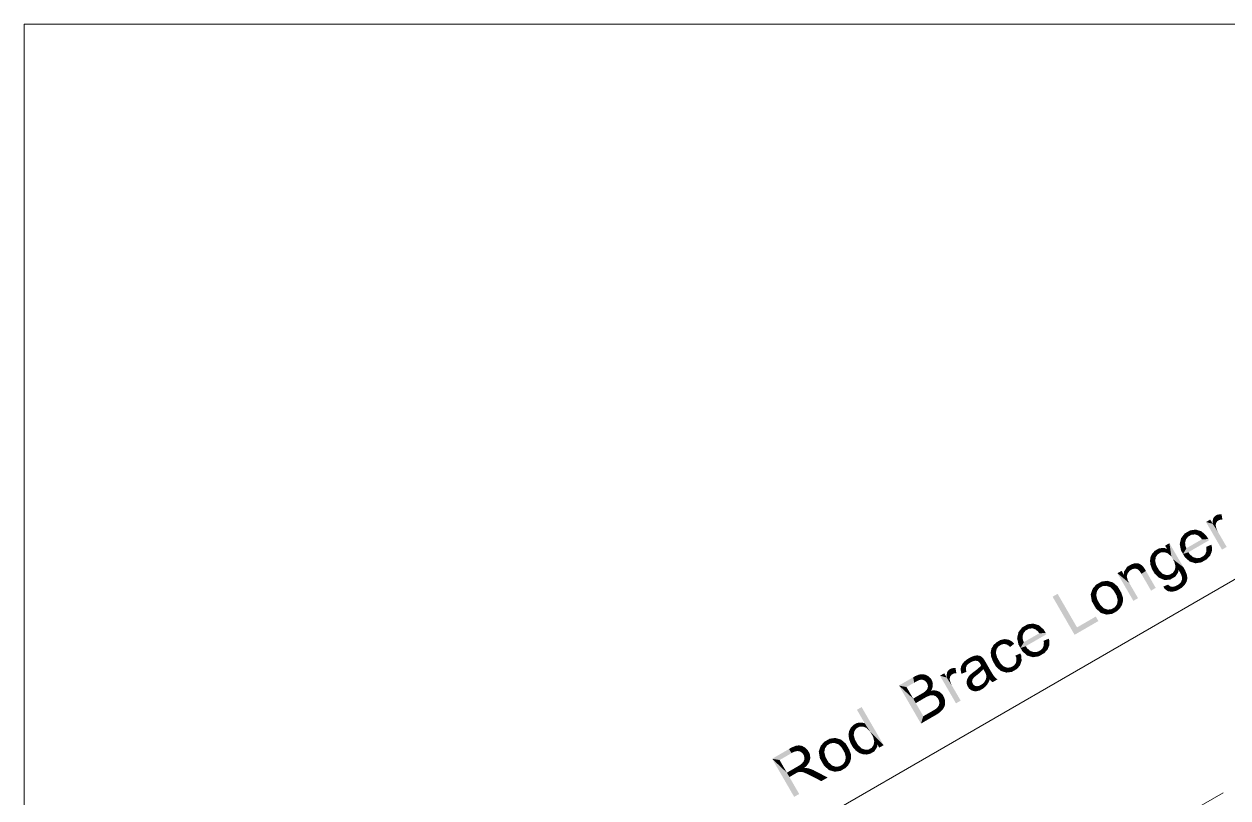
# Model space of a CAD drawing. Header units: millimetres. Extents: x 2 to 579, y 1 to 405.
# Drawn here: x 191.18 to 228.12, y 123.56 to 147.31 of the extents above; entities that cross this region are included whole.
import ezdxf

# ---------------------------------------------------------------- set-up
doc = ezdxf.new("R2010")
doc.units = ezdxf.units.MM
doc.linetypes.add('XKITLINE00', pattern=[0])
doc.layers.add('LinkedObject', color=7, linetype='Continuous', lineweight=0)

# ---------------------------------------------------------------- blocks, each defined once
blk = doc.blocks.new('*A4')
at = {"layer": 'LinkedObject'}
for points in [[(227.871, 132.271), (227.749, 132.231), (227.785, 132.251)], [(227.922, 132.27), (227.749, 132.231), (227.871, 132.271)], [(227.914, 132.108), (227.749, 132.231), (227.922, 132.27)], [(227.914, 132.108), (227.922, 132.27), (227.949, 132.108)], [(227.651, 131.977), (227.447, 132.031), (227.577, 132.106)], [(227.447, 132.031), (227.651, 131.977), (227.937, 131.184)], [(227.661, 132.122), (227.651, 131.977), (227.65, 132.037)], [(227.673, 132.149), (227.651, 131.977), (227.661, 132.122)], [(227.803, 132.064), (227.651, 131.977), (227.673, 132.149)], [(227.769, 132.026), (227.651, 131.977), (227.803, 132.064)], [(227.759, 132.001), (227.651, 131.977), (227.769, 132.026)], [(227.749, 131.976), (227.651, 131.977), (227.759, 132.001)], [(227.651, 131.977), (227.824, 131.71), (228.08, 131.267)], [(227.824, 131.71), (227.651, 131.977), (227.798, 131.756)], [(227.798, 131.756), (227.651, 131.977), (227.761, 131.846)], [(227.761, 131.846), (227.651, 131.977), (227.751, 131.892)], [(227.751, 131.892), (227.651, 131.977), (227.745, 131.921)], [(227.745, 131.921), (227.651, 131.977), (227.749, 131.976)], [(227.937, 131.184), (227.651, 131.977), (228.08, 131.267)], [(227.686, 132.175), (227.827, 132.078), (227.673, 132.149)], [(227.673, 132.149), (227.827, 132.078), (227.803, 132.064)], [(227.723, 132.216), (227.827, 132.078), (227.686, 132.175)], [(227.749, 132.231), (227.827, 132.078), (227.723, 132.216)], [(227.749, 132.231), (227.853, 132.093), (227.827, 132.078)], [(227.853, 132.093), (227.749, 132.231), (227.914, 132.108)], [(226.877, 131.727), (226.66, 131.444), (226.79, 131.676)], [(226.897, 131.581), (226.66, 131.444), (226.877, 131.727)], [(226.79, 131.676), (226.66, 131.444), (226.681, 131.535)], [(226.833, 131.5), (226.66, 131.444), (226.897, 131.581)], [(226.819, 131.447), (226.66, 131.444), (226.833, 131.5)], [(227.52, 131.502), (226.742, 131.049), (227.517, 131.508)], [(226.847, 131.227), (227.517, 131.508), (226.742, 131.049)], [(227.531, 131.483), (226.742, 131.049), (227.52, 131.502)], [(227.319, 131.5), (227.517, 131.508), (226.847, 131.227)], [(227.134, 131.798), (226.877, 131.727), (226.962, 131.776)], [(227.221, 131.772), (226.877, 131.727), (227.134, 131.798)], [(227.114, 131.651), (226.877, 131.727), (227.221, 131.772)], [(226.877, 131.727), (227.001, 131.641), (226.946, 131.61)], [(227.001, 131.641), (226.877, 131.727), (227.114, 131.651)], [(226.897, 131.581), (226.877, 131.727), (226.946, 131.61)], [(227.114, 131.651), (227.221, 131.772), (227.172, 131.629)], [(227.221, 131.772), (227.21, 131.615), (227.172, 131.629)], [(227.21, 131.615), (227.221, 131.772), (227.283, 131.551)], [(227.456, 131.613), (227.221, 131.772), (227.308, 131.745)], [(227.283, 131.551), (227.221, 131.772), (227.456, 131.613)], [(227.283, 131.551), (227.456, 131.613), (227.319, 131.5)], [(227.517, 131.508), (227.319, 131.5), (227.456, 131.613)], [(225.878, 131.15), (225.965, 131.041), (225.796, 131.065)], [(225.934, 131.182), (225.965, 131.041), (225.878, 131.15)], [(226.168, 131.236), (225.934, 131.182), (226.009, 131.225)], [(226.252, 131.203), (225.934, 131.182), (226.168, 131.236)], [(226.167, 131.105), (225.934, 131.182), (226.252, 131.203)], [(225.934, 131.182), (226.062, 131.097), (226.013, 131.069)], [(226.062, 131.097), (225.934, 131.182), (226.167, 131.105)], [(225.965, 131.041), (225.934, 131.182), (226.013, 131.069)], [(226.167, 131.105), (226.252, 131.203), (226.225, 131.086)], [(226.324, 131.382), (226.252, 131.203), (226.192, 131.306)], [(226.225, 131.086), (226.252, 131.203), (226.282, 131.066)], [(226.384, 130.969), (226.252, 131.203), (226.324, 131.382)], [(226.282, 131.066), (226.252, 131.203), (226.384, 130.969)], [(226.429, 130.891), (226.324, 131.382), (226.747, 130.651)], [(226.384, 130.969), (226.324, 131.382), (226.429, 130.891)], [(226.66, 131.444), (226.68, 131.156), (226.64, 131.354)], [(226.66, 131.444), (226.819, 131.447), (226.804, 131.395)], [(226.804, 131.395), (226.68, 131.156), (226.66, 131.444)], [(226.818, 131.285), (226.68, 131.156), (226.804, 131.395)], [(226.68, 131.156), (226.818, 131.285), (226.847, 131.227)], [(226.847, 131.227), (226.742, 131.049), (226.68, 131.156)], [(227.538, 131.47), (226.742, 131.049), (227.531, 131.483)], [(226.907, 131.105), (226.742, 131.049), (227.538, 131.47)], [(227.61, 131.335), (227.461, 131.213), (227.451, 131.268)], [(227.455, 131.121), (227.61, 131.335), (227.624, 131.122)], [(227.461, 131.213), (227.61, 131.335), (227.455, 131.121)], [(227.624, 131.122), (227.61, 131.335), (227.63, 131.26)], [(225.231, 130.757), (225.242, 130.599), (225.153, 130.73)], [(225.271, 130.762), (225.242, 130.599), (225.231, 130.757)], [(225.242, 130.599), (225.271, 130.762), (225.27, 130.598)], [(225.271, 130.762), (225.299, 130.598), (225.27, 130.598)], [(225.38, 130.758), (225.271, 130.762), (225.311, 130.767)], [(225.409, 130.745), (225.271, 130.762), (225.38, 130.758)], [(225.349, 130.58), (225.271, 130.762), (225.409, 130.745)], [(225.299, 130.598), (225.271, 130.762), (225.349, 130.58)], [(225.745, 130.961), (225.896, 130.897), (225.728, 130.845)], [(225.728, 130.845), (225.896, 130.897), (225.735, 130.781)], [(225.735, 130.781), (225.896, 130.897), (225.885, 130.839)], [(225.885, 130.839), (225.821, 130.532), (225.735, 130.781)], [(225.735, 130.781), (225.821, 130.532), (225.743, 130.717)], [(225.907, 130.955), (225.745, 130.961), (225.771, 131.013)], [(225.896, 130.897), (225.745, 130.961), (225.907, 130.955)], [(225.796, 131.065), (225.965, 131.041), (225.771, 131.013)], [(225.771, 131.013), (225.965, 131.041), (225.907, 130.955)], [(225.918, 130.704), (225.821, 130.532), (225.885, 130.839)], [(226.429, 130.891), (226.747, 130.651), (226.476, 130.81)], [(226.476, 130.81), (226.747, 130.651), (226.511, 130.671)], [(226.951, 131.037), (226.742, 131.049), (226.907, 131.105)], [(226.742, 131.049), (227.036, 130.791), (226.802, 130.946)], [(226.951, 131.037), (227.036, 130.791), (226.742, 131.049)], [(226.802, 130.946), (227.036, 130.791), (226.949, 130.817)], [(227.052, 130.953), (227.036, 130.791), (226.951, 131.037)], [(227.036, 130.791), (227.052, 130.953), (227.124, 130.765)], [(227.109, 130.937), (227.124, 130.765), (227.052, 130.953)], [(227.166, 130.92), (227.124, 130.765), (227.109, 130.937)], [(227.166, 130.92), (227.397, 130.847), (227.124, 130.765)], [(227.124, 130.765), (227.397, 130.847), (227.304, 130.793)], [(227.276, 130.934), (227.397, 130.847), (227.166, 130.92)], [(227.328, 130.965), (227.397, 130.847), (227.276, 130.934)], [(227.368, 130.988), (227.397, 130.847), (227.328, 130.965)], [(227.368, 130.988), (227.597, 131.058), (227.397, 130.847)], [(227.423, 131.047), (227.597, 131.058), (227.368, 130.988)], [(227.397, 130.847), (227.597, 131.058), (227.47, 130.889)], [(227.439, 131.084), (227.624, 131.122), (227.423, 131.047)], [(227.597, 131.058), (227.423, 131.047), (227.624, 131.122)], [(227.455, 131.121), (227.624, 131.122), (227.439, 131.084)], [(227.47, 130.889), (227.597, 131.058), (227.571, 130.995)], [(224.926, 130.414), (224.727, 130.459), (224.857, 130.534)], [(224.727, 130.459), (225.093, 130.158), (225.217, 129.612)], [(225.093, 130.158), (224.727, 130.459), (225.046, 130.239)], [(225.015, 130.369), (224.727, 130.459), (224.926, 130.414)], [(225.046, 130.239), (224.727, 130.459), (225.015, 130.369)], [(224.933, 130.51), (225.048, 130.466), (224.926, 130.414)], [(224.926, 130.414), (225.048, 130.466), (225.015, 130.369)], [(225.115, 130.708), (224.933, 130.51), (225.027, 130.658)], [(225.11, 130.54), (224.933, 130.51), (225.115, 130.708)], [(225.048, 130.466), (224.933, 130.51), (225.11, 130.54)], [(225.11, 130.54), (225.115, 130.708), (225.156, 130.567)], [(225.153, 130.73), (225.242, 130.599), (225.115, 130.708)], [(225.115, 130.708), (225.242, 130.599), (225.184, 130.583)], [(225.156, 130.567), (225.115, 130.708), (225.184, 130.583)], [(225.409, 130.745), (225.37, 130.563), (225.349, 130.58)], [(225.437, 130.732), (225.37, 130.563), (225.409, 130.745)], [(225.49, 130.692), (225.37, 130.563), (225.437, 130.732)], [(225.37, 130.563), (225.49, 130.692), (225.391, 130.546)], [(225.391, 130.546), (225.49, 130.692), (225.514, 130.665)], [(225.514, 130.665), (225.437, 130.485), (225.391, 130.546)], [(225.53, 130.647), (225.437, 130.485), (225.514, 130.665)], [(225.574, 130.58), (225.437, 130.485), (225.53, 130.647)], [(225.574, 130.58), (225.462, 130.442), (225.437, 130.485)], [(225.603, 130.53), (225.462, 130.442), (225.574, 130.58)], [(225.462, 130.442), (225.603, 130.53), (225.76, 129.926)], [(225.76, 129.926), (225.603, 130.53), (225.904, 130.009)], [(225.743, 130.717), (225.821, 130.532), (225.786, 130.593)], [(225.821, 130.532), (225.918, 130.704), (225.962, 130.628)], [(226.01, 130.545), (225.821, 130.532), (225.962, 130.628)], [(226.01, 130.545), (226.091, 130.285), (225.821, 130.532)], [(225.821, 130.532), (226.091, 130.285), (225.872, 130.444)], [(225.872, 130.444), (226.091, 130.285), (226.007, 130.321)], [(226.113, 130.442), (226.091, 130.285), (226.01, 130.545)], [(226.091, 130.285), (226.113, 130.442), (226.169, 130.423)], [(226.224, 130.404), (226.091, 130.285), (226.169, 130.423)], [(226.224, 130.404), (226.434, 130.315), (226.091, 130.285)], [(226.329, 130.413), (226.434, 130.315), (226.224, 130.404)], [(226.434, 130.315), (226.329, 130.413), (226.378, 130.442)], [(226.428, 130.471), (226.434, 130.315), (226.378, 130.442)], [(226.604, 130.562), (226.428, 130.471), (226.488, 130.557)], [(226.589, 130.479), (226.428, 130.471), (226.604, 130.562)], [(226.504, 130.356), (226.428, 130.471), (226.589, 130.479)], [(226.434, 130.315), (226.428, 130.471), (226.504, 130.356)], [(226.5, 130.614), (226.604, 130.562), (226.488, 130.557)], [(226.511, 130.671), (226.604, 130.562), (226.5, 130.614)], [(226.511, 130.671), (226.747, 130.651), (226.604, 130.562)], [(226.747, 130.651), (226.645, 130.492), (226.604, 130.562)], [(226.804, 130.552), (226.645, 130.492), (226.747, 130.651)], [(226.645, 130.492), (226.804, 130.552), (226.692, 130.397)], [(226.692, 130.397), (226.804, 130.552), (226.865, 130.4)], [(226.692, 130.397), (226.865, 130.4), (226.699, 130.372)], [(226.699, 130.372), (226.865, 130.4), (226.711, 130.331)], [(226.711, 130.331), (226.865, 130.4), (226.869, 130.347)], [(224.152, 130.152), (223.94, 129.904), (224.074, 130.107)], [(224.167, 130.002), (223.94, 129.904), (224.152, 130.152)], [(224.074, 130.107), (223.94, 129.904), (223.968, 129.983)], [(224.415, 130.228), (224.152, 130.152), (224.239, 130.202)], [(224.503, 130.202), (224.152, 130.152), (224.415, 130.228)], [(224.386, 130.074), (224.152, 130.152), (224.503, 130.202)], [(224.152, 130.152), (224.274, 130.063), (224.221, 130.033)], [(224.274, 130.063), (224.152, 130.152), (224.386, 130.074)], [(224.167, 130.002), (224.152, 130.152), (224.221, 130.033)], [(224.386, 130.074), (224.503, 130.202), (224.445, 130.054)], [(224.503, 130.202), (224.504, 130.035), (224.445, 130.054)], [(224.738, 130.051), (224.503, 130.202), (224.592, 130.177)], [(224.797, 129.95), (224.503, 130.202), (224.738, 130.051)], [(224.608, 129.936), (224.503, 130.202), (224.797, 129.95)], [(224.504, 130.035), (224.503, 130.202), (224.608, 129.936)], [(225.217, 129.612), (225.093, 130.158), (225.361, 129.695)], [(226.091, 130.285), (226.434, 130.315), (226.175, 130.25)], [(226.312, 130.082), (226.137, 130.052), (226.289, 130.111)], [(226.137, 130.052), (226.312, 130.082), (226.175, 129.982)], [(226.175, 130.25), (226.434, 130.315), (226.347, 130.265)], [(226.175, 129.982), (226.312, 130.082), (226.28, 129.906)], [(226.28, 129.906), (226.312, 130.082), (226.346, 129.899)], [(226.346, 129.899), (226.312, 130.082), (226.363, 130.049)], [(226.391, 130.046), (226.346, 129.899), (226.363, 130.049)], [(226.429, 130.041), (226.346, 129.899), (226.391, 130.046)], [(226.429, 130.041), (226.63, 129.972), (226.346, 129.899)], [(226.514, 130.064), (226.63, 129.972), (226.429, 130.041)], [(226.63, 129.972), (226.514, 130.064), (226.56, 130.09)], [(226.61, 130.119), (226.63, 129.972), (226.56, 130.09)], [(226.675, 130.183), (226.817, 130.144), (226.61, 130.119)], [(226.61, 130.119), (226.817, 130.144), (226.63, 129.972)], [(226.63, 129.972), (226.817, 130.144), (226.694, 130.009)], [(226.817, 130.144), (226.675, 130.183), (226.69, 130.219)], [(226.706, 130.254), (226.817, 130.144), (226.69, 130.219)], [(226.694, 130.009), (226.817, 130.144), (226.787, 130.094)], [(226.869, 130.347), (226.706, 130.254), (226.711, 130.331)], [(226.873, 130.295), (226.706, 130.254), (226.869, 130.347)], [(226.847, 130.193), (226.706, 130.254), (226.873, 130.295)], [(226.817, 130.144), (226.706, 130.254), (226.847, 130.193)], [(222.893, 129.828), (223.414, 128.57), (222.739, 129.739)], [(223.489, 128.797), (223.414, 128.57), (222.893, 129.828)], [(223.94, 129.904), (224.011, 129.48), (223.908, 129.81)], [(223.908, 129.81), (224.011, 129.48), (223.943, 129.598)], [(224.101, 129.91), (223.94, 129.904), (224.167, 130.002)], [(223.94, 129.904), (224.101, 129.91), (224.089, 129.849)], [(224.077, 129.788), (224.011, 129.48), (223.94, 129.904)], [(224.077, 129.788), (223.94, 129.904), (224.089, 129.849)], [(224.112, 129.646), (224.011, 129.48), (224.077, 129.788)], [(224.608, 129.936), (224.797, 129.95), (224.654, 129.858)], [(224.797, 129.95), (224.702, 129.775), (224.654, 129.858)], [(224.702, 129.775), (224.797, 129.95), (224.738, 129.63)], [(224.896, 129.665), (224.726, 129.569), (224.738, 129.63)], [(224.899, 129.604), (224.726, 129.569), (224.896, 129.665)], [(224.738, 129.63), (224.797, 129.95), (224.896, 129.665)], [(224.894, 129.726), (224.797, 129.95), (224.844, 129.869)], [(224.896, 129.665), (224.797, 129.95), (224.894, 129.726)], [(226.346, 129.899), (226.63, 129.972), (226.412, 129.891)], [(226.412, 129.891), (226.63, 129.972), (226.554, 129.928)], [(224.011, 129.48), (224.112, 129.646), (224.159, 129.565)], [(224.205, 129.484), (224.011, 129.48), (224.159, 129.565)], [(224.205, 129.484), (224.31, 129.215), (224.011, 129.48)], [(224.011, 129.48), (224.31, 129.215), (224.073, 129.373)], [(224.073, 129.373), (224.31, 129.215), (224.223, 129.241)], [(224.311, 129.383), (224.31, 129.215), (224.205, 129.484)], [(224.31, 129.215), (224.311, 129.383), (224.37, 129.363)], [(224.429, 129.343), (224.31, 129.215), (224.37, 129.363)], [(224.429, 129.343), (224.663, 129.267), (224.31, 129.215)], [(224.541, 129.354), (224.663, 129.267), (224.429, 129.343)], [(224.663, 129.267), (224.541, 129.354), (224.595, 129.385)], [(224.649, 129.416), (224.663, 129.267), (224.595, 129.385)], [(224.838, 129.437), (224.649, 129.416), (224.714, 129.508)], [(224.806, 129.384), (224.649, 129.416), (224.838, 129.437)], [(224.719, 129.299), (224.649, 129.416), (224.806, 129.384)], [(224.663, 129.267), (224.649, 129.416), (224.719, 129.299)], [(224.726, 129.569), (224.87, 129.49), (224.714, 129.508)], [(224.714, 129.508), (224.87, 129.49), (224.838, 129.437)], [(224.87, 129.49), (224.726, 129.569), (224.899, 129.604)], [(222.146, 128.915), (221.889, 128.844), (221.974, 128.893)], [(222.233, 128.888), (221.889, 128.844), (222.146, 128.915)], [(223.414, 128.57), (223.489, 128.797), (224.144, 128.992)], [(224.144, 128.992), (223.489, 128.797), (224.064, 129.13)], [(224.31, 129.215), (224.663, 129.267), (224.398, 129.19)], [(224.398, 129.19), (224.663, 129.267), (224.575, 129.216)], [(221.672, 128.561), (221.692, 128.273), (221.651, 128.47)], [(221.889, 128.844), (221.672, 128.561), (221.801, 128.793)], [(221.909, 128.698), (221.672, 128.561), (221.889, 128.844)], [(221.801, 128.793), (221.672, 128.561), (221.693, 128.652)], [(221.845, 128.617), (221.672, 128.561), (221.909, 128.698)], [(221.83, 128.564), (221.672, 128.561), (221.845, 128.617)], [(221.672, 128.561), (221.83, 128.564), (221.816, 128.512)], [(221.816, 128.512), (221.692, 128.273), (221.672, 128.561)], [(222.532, 128.619), (221.754, 128.166), (222.528, 128.625)], [(221.858, 128.344), (222.528, 128.625), (221.754, 128.166)], [(222.543, 128.599), (221.754, 128.166), (222.532, 128.619)], [(222.55, 128.586), (221.754, 128.166), (222.543, 128.599)], [(221.918, 128.221), (221.754, 128.166), (222.55, 128.586)], [(222.33, 128.617), (222.528, 128.625), (221.858, 128.344)], [(222.125, 128.768), (221.889, 128.844), (222.233, 128.888)], [(221.889, 128.844), (222.012, 128.758), (221.958, 128.726)], [(222.012, 128.758), (221.889, 128.844), (222.125, 128.768)], [(221.909, 128.698), (221.889, 128.844), (221.958, 128.726)], [(222.125, 128.768), (222.233, 128.888), (222.183, 128.746)], [(222.233, 128.888), (222.221, 128.732), (222.183, 128.746)], [(222.221, 128.732), (222.233, 128.888), (222.295, 128.668)], [(222.468, 128.73), (222.233, 128.888), (222.32, 128.862)], [(222.295, 128.668), (222.233, 128.888), (222.468, 128.73)], [(222.295, 128.668), (222.468, 128.73), (222.33, 128.617)], [(222.528, 128.625), (222.33, 128.617), (222.468, 128.73)], [(221.022, 128.134), (220.864, 128.149), (220.896, 128.201)], [(220.927, 128.254), (221.087, 128.223), (220.896, 128.201)], [(220.896, 128.201), (221.087, 128.223), (221.022, 128.134)], [(221.013, 128.338), (221.087, 128.223), (220.927, 128.254)], [(221.068, 128.369), (221.087, 128.223), (221.013, 128.338)], [(221.269, 128.439), (221.068, 128.369), (221.136, 128.409)], [(221.333, 128.429), (221.068, 128.369), (221.269, 128.439)], [(221.251, 128.289), (221.068, 128.369), (221.333, 128.429)], [(221.068, 128.369), (221.177, 128.275), (221.142, 128.254)], [(221.177, 128.275), (221.068, 128.369), (221.251, 128.289)], [(221.087, 128.223), (221.068, 128.369), (221.142, 128.254)], [(221.251, 128.289), (221.333, 128.429), (221.289, 128.282)], [(221.333, 128.429), (221.326, 128.275), (221.289, 128.282)], [(221.326, 128.275), (221.333, 128.429), (221.399, 128.231)], [(221.511, 128.353), (221.333, 128.429), (221.397, 128.42)], [(221.56, 128.295), (221.333, 128.429), (221.511, 128.353)], [(221.399, 128.231), (221.333, 128.429), (221.56, 128.295)], [(221.399, 128.231), (221.56, 128.295), (221.433, 128.194)], [(221.83, 128.402), (221.692, 128.273), (221.816, 128.512)], [(221.692, 128.273), (221.83, 128.402), (221.858, 128.344)], [(221.858, 128.344), (221.754, 128.166), (221.692, 128.273)], [(221.962, 128.154), (221.754, 128.166), (221.918, 128.221)], [(222.379, 128.105), (222.609, 128.175), (222.408, 127.964)], [(222.435, 128.164), (222.609, 128.175), (222.379, 128.105)], [(222.408, 127.964), (222.609, 128.175), (222.482, 128.006)], [(222.451, 128.201), (222.635, 128.239), (222.435, 128.164)], [(222.609, 128.175), (222.435, 128.164), (222.635, 128.239)], [(222.466, 128.238), (222.635, 128.239), (222.451, 128.201)], [(222.622, 128.452), (222.472, 128.33), (222.462, 128.385)], [(222.466, 128.238), (222.622, 128.452), (222.635, 128.239)], [(222.472, 128.33), (222.622, 128.452), (222.466, 128.238)], [(222.482, 128.006), (222.609, 128.175), (222.582, 128.112)], [(222.635, 128.239), (222.622, 128.452), (222.642, 128.377)], [(220.122, 127.822), (220.001, 127.713), (220.034, 127.752)], [(220.173, 127.693), (220.001, 127.713), (220.122, 127.822)], [(220.176, 127.854), (220.278, 127.754), (220.122, 127.822)], [(220.173, 127.693), (220.122, 127.822), (220.224, 127.723)], [(220.224, 127.723), (220.122, 127.822), (220.278, 127.754)], [(220.367, 127.93), (220.176, 127.854), (220.326, 127.923)], [(220.374, 127.777), (220.176, 127.854), (220.367, 127.93)], [(220.326, 127.923), (220.176, 127.854), (220.23, 127.885)], [(220.278, 127.754), (220.176, 127.854), (220.374, 127.777)], [(220.477, 127.934), (220.367, 127.93), (220.408, 127.937)], [(220.504, 127.924), (220.367, 127.93), (220.477, 127.934)], [(220.374, 127.777), (220.367, 127.93), (220.415, 127.768)], [(220.415, 127.768), (220.367, 127.93), (220.446, 127.762)], [(220.367, 127.93), (220.502, 127.712), (220.446, 127.762)], [(220.504, 127.924), (220.502, 127.712), (220.367, 127.93)], [(220.531, 127.914), (220.502, 127.712), (220.504, 127.924)], [(220.582, 127.878), (220.502, 127.712), (220.531, 127.914)], [(220.605, 127.852), (220.502, 127.712), (220.582, 127.878)], [(220.502, 127.712), (220.605, 127.852), (220.619, 127.836)], [(220.502, 127.712), (220.619, 127.836), (220.527, 127.669)], [(220.527, 127.669), (220.619, 127.836), (220.529, 127.665)], [(220.529, 127.665), (220.619, 127.836), (220.54, 127.646)], [(220.54, 127.646), (220.619, 127.836), (220.548, 127.631)], [(220.548, 127.631), (220.619, 127.836), (220.614, 127.519)], [(220.661, 127.771), (220.614, 127.519), (220.619, 127.836)], [(220.864, 128.149), (221.011, 128.075), (220.84, 128.032)], [(220.84, 128.032), (221.011, 128.075), (220.847, 127.967)], [(220.847, 127.967), (221.011, 128.075), (220.999, 128.017)], [(220.999, 128.017), (220.94, 127.701), (220.847, 127.967)], [(220.847, 127.967), (220.94, 127.701), (220.854, 127.903)], [(220.854, 127.903), (220.94, 127.701), (220.901, 127.77)], [(221.011, 128.075), (220.864, 128.149), (221.022, 128.134)], [(221.037, 127.874), (220.94, 127.701), (220.999, 128.017)], [(220.94, 127.701), (221.037, 127.874), (221.085, 127.79)], [(221.751, 127.998), (221.622, 127.877), (221.598, 127.935)], [(221.622, 127.877), (221.751, 127.998), (221.632, 127.777)], [(221.632, 127.777), (221.751, 127.998), (221.764, 127.702)], [(221.788, 127.77), (221.751, 127.998), (221.781, 127.919)], [(221.764, 127.702), (221.751, 127.998), (221.788, 127.77)], [(221.754, 128.166), (222.048, 127.908), (221.813, 128.063)], [(221.962, 128.154), (222.048, 127.908), (221.754, 128.166)], [(221.813, 128.063), (222.048, 127.908), (221.96, 127.934)], [(222.063, 128.07), (222.048, 127.908), (221.962, 128.154)], [(222.048, 127.908), (222.063, 128.07), (222.135, 127.882)], [(222.12, 128.054), (222.135, 127.882), (222.063, 128.07)], [(222.177, 128.037), (222.135, 127.882), (222.12, 128.054)], [(222.177, 128.037), (222.408, 127.964), (222.135, 127.882)], [(222.135, 127.882), (222.408, 127.964), (222.315, 127.91)], [(222.287, 128.051), (222.408, 127.964), (222.177, 128.037)], [(222.34, 128.082), (222.408, 127.964), (222.287, 128.051)], [(222.379, 128.105), (222.408, 127.964), (222.34, 128.082)], [(219.511, 127.432), (219.489, 127.26), (219.499, 127.405)], [(219.641, 127.347), (219.489, 127.26), (219.511, 127.432)], [(219.524, 127.458), (219.665, 127.36), (219.511, 127.432)], [(219.511, 127.432), (219.665, 127.36), (219.641, 127.347)], [(219.562, 127.499), (219.665, 127.36), (219.524, 127.458)], [(219.587, 127.513), (219.665, 127.36), (219.562, 127.499)], [(219.709, 127.554), (219.587, 127.513), (219.623, 127.534)], [(219.76, 127.552), (219.587, 127.513), (219.709, 127.554)], [(219.752, 127.391), (219.587, 127.513), (219.76, 127.552)], [(219.587, 127.513), (219.691, 127.376), (219.665, 127.36)], [(219.691, 127.376), (219.587, 127.513), (219.752, 127.391)], [(219.752, 127.391), (219.76, 127.552), (219.787, 127.391)], [(219.924, 127.555), (219.945, 127.373), (219.918, 127.514)], [(219.918, 127.514), (219.945, 127.373), (219.929, 127.423)], [(220.095, 127.601), (219.924, 127.555), (220.109, 127.633)], [(219.93, 127.595), (220.109, 127.633), (219.924, 127.555)], [(220.081, 127.57), (219.924, 127.555), (220.095, 127.601)], [(220.081, 127.57), (219.945, 127.373), (219.924, 127.555)], [(219.968, 127.674), (220.109, 127.633), (219.93, 127.595)], [(220.082, 127.486), (219.945, 127.373), (220.081, 127.57)], [(219.945, 127.373), (220.082, 127.486), (220.096, 127.435)], [(220.001, 127.713), (220.109, 127.633), (219.968, 127.674)], [(220.109, 127.633), (220.001, 127.713), (220.173, 127.693)], [(220.321, 127.434), (220.411, 127.329), (220.281, 127.404)], [(220.402, 127.494), (220.482, 127.386), (220.321, 127.434)], [(220.321, 127.434), (220.482, 127.386), (220.411, 127.329)], [(220.515, 127.593), (220.614, 127.519), (220.402, 127.494)], [(220.402, 127.494), (220.614, 127.519), (220.482, 127.386)], [(220.482, 127.386), (220.614, 127.519), (220.584, 127.48)], [(220.548, 127.631), (220.614, 127.519), (220.515, 127.593)], [(220.689, 127.724), (220.614, 127.519), (220.661, 127.771)], [(220.689, 127.724), (220.643, 127.466), (220.614, 127.519)], [(220.799, 127.532), (220.643, 127.466), (220.689, 127.724)], [(220.799, 127.532), (220.671, 127.418), (220.643, 127.466)], [(220.671, 127.418), (220.799, 127.532), (220.701, 127.34)], [(220.688, 127.192), (220.857, 127.432), (220.935, 127.308)], [(220.706, 127.269), (220.857, 127.432), (220.688, 127.192)], [(220.701, 127.34), (220.799, 127.532), (220.857, 127.432)], [(220.857, 127.432), (220.703, 127.309), (220.701, 127.34)], [(220.703, 127.309), (220.857, 127.432), (220.706, 127.269)], [(221.134, 127.705), (220.94, 127.701), (221.085, 127.79)], [(221.134, 127.705), (221.234, 127.436), (220.94, 127.701)], [(220.94, 127.701), (221.234, 127.436), (221.001, 127.595)], [(221.001, 127.595), (221.234, 127.436), (221.148, 127.463)], [(221.239, 127.6), (221.234, 127.436), (221.134, 127.705)], [(221.234, 127.436), (221.239, 127.6), (221.294, 127.58)], [(221.349, 127.56), (221.234, 127.436), (221.294, 127.58)], [(221.349, 127.56), (221.579, 127.484), (221.234, 127.436)], [(221.234, 127.436), (221.579, 127.484), (221.319, 127.41)], [(221.319, 127.41), (221.579, 127.484), (221.492, 127.434)], [(221.456, 127.571), (221.579, 127.484), (221.349, 127.56)], [(221.579, 127.484), (221.456, 127.571), (221.508, 127.601)], [(221.551, 127.625), (221.579, 127.484), (221.508, 127.601)], [(221.551, 127.625), (221.764, 127.702), (221.579, 127.484)], [(221.606, 127.692), (221.764, 127.702), (221.551, 127.625)], [(221.579, 127.484), (221.764, 127.702), (221.648, 127.524)], [(221.764, 127.702), (221.606, 127.692), (221.619, 127.734)], [(221.632, 127.777), (221.764, 127.702), (221.619, 127.734)], [(221.648, 127.524), (221.764, 127.702), (221.741, 127.633)], [(218.492, 127.1), (218.024, 127.014), (218.463, 127.267)], [(218.258, 126.965), (218.024, 127.014), (218.492, 127.1)], [(218.53, 127.306), (218.649, 127.18), (218.463, 127.267)], [(218.463, 127.267), (218.649, 127.18), (218.555, 127.137)], [(218.492, 127.1), (218.463, 127.267), (218.555, 127.137)], [(218.647, 127.351), (218.649, 127.18), (218.53, 127.306)], [(218.71, 127.194), (218.647, 127.351), (218.698, 127.356)], [(218.649, 127.18), (218.647, 127.351), (218.68, 127.187)], [(218.68, 127.187), (218.647, 127.351), (218.71, 127.194)], [(218.749, 127.362), (218.768, 127.187), (218.698, 127.356)], [(218.698, 127.356), (218.768, 127.187), (218.71, 127.194)], [(218.844, 127.344), (218.768, 127.187), (218.749, 127.362)], [(218.888, 127.32), (218.768, 127.187), (218.844, 127.344)], [(218.768, 127.187), (218.888, 127.32), (218.795, 127.173)], [(218.888, 127.32), (218.821, 127.159), (218.795, 127.173)], [(218.821, 127.159), (218.888, 127.32), (218.865, 127.116)], [(218.865, 127.116), (218.888, 127.32), (219.023, 127.193)], [(219.023, 127.193), (218.882, 127.087), (218.865, 127.116)], [(218.882, 127.087), (219.023, 127.193), (218.899, 127.056)], [(219, 127.233), (218.888, 127.32), (218.932, 127.297)], [(219.023, 127.193), (218.888, 127.32), (219, 127.233)], [(218.899, 127.056), (219.023, 127.193), (218.914, 126.996)], [(218.914, 126.996), (219.023, 127.193), (219.064, 127.028)], [(219.065, 127.073), (219.023, 127.193), (219.045, 127.155)], [(219.064, 127.028), (219.023, 127.193), (219.065, 127.073)], [(219.489, 127.26), (219.285, 127.314), (219.415, 127.389)], [(219.285, 127.314), (219.489, 127.26), (219.775, 126.467)], [(219.499, 127.405), (219.489, 127.26), (219.488, 127.319)], [(219.608, 127.308), (219.489, 127.26), (219.641, 127.347)], [(219.597, 127.284), (219.489, 127.26), (219.608, 127.308)], [(219.587, 127.259), (219.489, 127.26), (219.597, 127.284)], [(219.489, 127.26), (219.662, 126.993), (219.919, 126.55)], [(219.662, 126.993), (219.489, 127.26), (219.636, 127.038)], [(219.636, 127.038), (219.489, 127.26), (219.6, 127.129)], [(219.6, 127.129), (219.489, 127.26), (219.589, 127.174)], [(219.589, 127.174), (219.489, 127.26), (219.583, 127.204)], [(219.583, 127.204), (219.489, 127.26), (219.587, 127.259)], [(219.775, 126.467), (219.489, 127.26), (219.919, 126.55)], [(220.116, 127.203), (220.272, 127.149), (220.103, 127.14)], [(220.103, 127.14), (220.272, 127.149), (220.104, 127.107)], [(220.104, 127.107), (220.272, 127.149), (220.271, 127.128)], [(220.271, 127.128), (220.141, 126.977), (220.104, 127.107)], [(220.104, 127.107), (220.141, 126.977), (220.104, 127.073)], [(220.104, 127.073), (220.141, 126.977), (220.123, 127.008)], [(220.274, 127.17), (220.116, 127.203), (220.13, 127.232)], [(220.272, 127.149), (220.116, 127.203), (220.274, 127.17)], [(220.144, 127.261), (220.288, 127.21), (220.13, 127.232)], [(220.13, 127.232), (220.288, 127.21), (220.274, 127.17)], [(220.281, 127.088), (220.141, 126.977), (220.271, 127.128)], [(220.141, 126.977), (220.281, 127.088), (220.292, 127.069)], [(220.309, 127.04), (220.141, 126.977), (220.292, 127.069)], [(220.182, 127.314), (220.288, 127.21), (220.144, 127.261)], [(220.206, 127.338), (220.288, 127.21), (220.182, 127.314)], [(220.224, 127.356), (220.316, 127.247), (220.206, 127.338)], [(220.288, 127.21), (220.206, 127.338), (220.302, 127.228)], [(220.302, 127.228), (220.206, 127.338), (220.316, 127.247)], [(220.281, 127.404), (220.37, 127.297), (220.224, 127.356)], [(220.224, 127.356), (220.37, 127.297), (220.316, 127.247)], [(220.281, 127.404), (220.411, 127.329), (220.37, 127.297)], [(220.712, 127.02), (220.581, 127.057), (220.644, 127.118)], [(220.811, 127.204), (220.644, 127.118), (220.666, 127.155)], [(220.79, 127.147), (220.644, 127.118), (220.811, 127.204)], [(220.741, 127.056), (220.644, 127.118), (220.79, 127.147)], [(220.712, 127.02), (220.644, 127.118), (220.741, 127.056)], [(220.935, 127.308), (220.811, 127.204), (220.666, 127.155)], [(220.688, 127.192), (220.935, 127.308), (220.666, 127.155)], [(220.811, 127.204), (220.935, 127.308), (220.831, 127.176)], [(220.831, 127.176), (220.935, 127.308), (220.955, 127.284)], [(220.955, 127.284), (220.876, 127.133), (220.831, 127.176)], [(220.975, 127.261), (220.876, 127.133), (220.955, 127.284)], [(220.975, 127.261), (220.9, 127.117), (220.876, 127.133)], [(221.022, 127.22), (220.9, 127.117), (220.975, 127.261)], [(220.9, 127.117), (221.022, 127.22), (221.05, 127.204)], [(218.024, 127.014), (218.542, 126.474), (218.699, 125.845)], [(218.462, 126.612), (218.542, 126.474), (218.024, 127.014)], [(218.024, 127.014), (218.258, 126.965), (218.462, 126.612)], [(218.812, 126.631), (218.462, 126.612), (218.715, 126.759)], [(218.868, 126.663), (218.715, 126.759), (218.767, 126.788)], [(218.812, 126.631), (218.715, 126.759), (218.868, 126.663)], [(218.767, 126.788), (219.003, 126.85), (218.868, 126.663)], [(218.837, 126.838), (219.003, 126.85), (218.767, 126.788)], [(218.855, 126.858), (219.033, 126.894), (218.837, 126.838)], [(219.003, 126.85), (218.837, 126.838), (219.033, 126.894)], [(218.88, 126.883), (219.033, 126.894), (218.855, 126.858)], [(218.868, 126.663), (219.003, 126.85), (218.96, 126.703)], [(218.88, 126.883), (219.064, 127.028), (219.033, 126.894)], [(218.907, 126.938), (219.064, 127.028), (218.88, 126.883)], [(218.911, 126.967), (219.064, 127.028), (218.907, 126.938)], [(219.064, 127.028), (218.911, 126.967), (218.914, 126.996)], [(219.003, 126.85), (219.031, 126.718), (218.96, 126.703)], [(219.177, 126.859), (219.003, 126.85), (219.065, 126.865)], [(219.097, 126.711), (219.003, 126.85), (219.177, 126.859)], [(219.031, 126.718), (219.003, 126.85), (219.097, 126.711)], [(219.033, 126.894), (219.064, 127.028), (219.063, 126.983)], [(219.097, 126.711), (219.177, 126.859), (219.128, 126.696)], [(219.128, 126.696), (219.177, 126.859), (219.158, 126.682)], [(219.158, 126.682), (219.177, 126.859), (219.227, 126.838)], [(219.227, 126.838), (219.208, 126.635), (219.158, 126.682)], [(219.277, 126.817), (219.208, 126.635), (219.227, 126.838)], [(219.357, 126.745), (219.208, 126.635), (219.277, 126.817)], [(219.386, 126.694), (219.208, 126.635), (219.357, 126.745)], [(219.208, 126.635), (219.386, 126.694), (219.227, 126.602)], [(219.386, 126.694), (219.243, 126.574), (219.227, 126.602)], [(219.243, 126.574), (219.386, 126.694), (219.26, 126.518)], [(219.26, 126.518), (219.386, 126.694), (219.44, 126.521)], [(219.437, 126.567), (219.386, 126.694), (219.41, 126.653)], [(219.44, 126.521), (219.386, 126.694), (219.437, 126.567)], [(220.141, 126.977), (220.309, 127.04), (220.172, 126.924)], [(220.172, 126.924), (220.309, 127.04), (220.259, 126.858)], [(220.259, 126.858), (220.309, 127.04), (220.317, 126.846)], [(220.317, 126.846), (220.309, 127.04), (220.358, 127.005)], [(220.358, 127.005), (220.374, 126.833), (220.317, 126.846)], [(220.391, 126.998), (220.374, 126.833), (220.358, 127.005)], [(220.423, 126.992), (220.374, 126.833), (220.391, 126.998)], [(220.374, 126.833), (220.423, 126.992), (220.5, 126.861)], [(220.57, 126.901), (220.423, 126.992), (220.498, 127.009)], [(220.5, 126.861), (220.423, 126.992), (220.57, 126.901)], [(220.54, 127.033), (220.612, 126.926), (220.498, 127.009)], [(220.498, 127.009), (220.612, 126.926), (220.57, 126.901)], [(220.581, 127.057), (220.612, 126.926), (220.54, 127.033)], [(220.683, 126.985), (220.581, 127.057), (220.712, 127.02)], [(220.612, 126.926), (220.581, 127.057), (220.683, 126.985)], [(216.88, 126.353), (216.978, 125.85), (216.736, 126.269)], [(216.88, 126.353), (217.137, 125.606), (216.978, 125.85)], [(217.137, 125.606), (216.88, 126.353), (217.555, 125.184)], [(218.542, 126.474), (218.462, 126.612), (218.812, 126.631)], [(218.699, 125.845), (218.542, 126.474), (218.774, 126.072)], [(219.322, 126.231), (219.168, 126.307), (219.192, 126.328)], [(219.228, 126.37), (219.402, 126.329), (219.192, 126.328)], [(219.192, 126.328), (219.402, 126.329), (219.322, 126.231)], [(219.417, 126.363), (219.228, 126.37), (219.251, 126.413)], [(219.402, 126.329), (219.228, 126.37), (219.417, 126.363)], [(219.262, 126.462), (219.431, 126.397), (219.251, 126.413)], [(219.251, 126.413), (219.431, 126.397), (219.417, 126.363)], [(219.44, 126.521), (219.262, 126.462), (219.26, 126.518)], [(219.443, 126.476), (219.262, 126.462), (219.44, 126.521)], [(219.431, 126.397), (219.262, 126.462), (219.443, 126.476)], [(219.322, 126.231), (219.402, 126.329), (219.355, 126.263)], [(218.774, 126.072), (219.145, 126.103), (218.699, 125.845)], [(219.066, 126.241), (219.145, 126.103), (218.774, 126.072)], [(219.103, 126.263), (219.201, 126.135), (219.066, 126.241)], [(219.066, 126.241), (219.201, 126.135), (219.145, 126.103)], [(219.155, 126.296), (219.289, 126.199), (219.103, 126.263)], [(219.103, 126.263), (219.289, 126.199), (219.201, 126.135)], [(219.168, 126.307), (219.289, 126.199), (219.155, 126.296)], [(219.289, 126.199), (219.168, 126.307), (219.322, 126.231)], [(216.495, 125.616), (216.646, 125.551), (216.477, 125.501)], [(216.656, 125.608), (216.495, 125.616), (216.521, 125.668)], [(216.646, 125.551), (216.495, 125.616), (216.656, 125.608)], [(216.547, 125.72), (216.713, 125.693), (216.521, 125.668)], [(216.521, 125.668), (216.713, 125.693), (216.656, 125.608)], [(216.626, 125.802), (216.713, 125.693), (216.547, 125.72)], [(216.678, 125.832), (216.713, 125.693), (216.626, 125.802)], [(216.716, 125.854), (216.81, 125.749), (216.678, 125.832)], [(216.678, 125.832), (216.81, 125.749), (216.761, 125.721)], [(216.713, 125.693), (216.678, 125.832), (216.761, 125.721)], [(216.793, 125.877), (216.81, 125.749), (216.716, 125.854)], [(216.833, 125.878), (216.81, 125.749), (216.793, 125.877)], [(216.833, 125.878), (216.916, 125.756), (216.81, 125.749)], [(216.872, 125.879), (216.916, 125.756), (216.833, 125.878)], [(216.945, 125.865), (216.916, 125.756), (216.872, 125.879)], [(216.978, 125.85), (216.916, 125.756), (216.945, 125.865)], [(216.916, 125.756), (216.978, 125.85), (216.973, 125.735)], [(216.973, 125.735), (216.978, 125.85), (217.03, 125.714)], [(216.978, 125.85), (217.137, 125.606), (217.03, 125.714)], [(217.137, 125.606), (217.555, 125.184), (217.187, 125.519)], [(215.809, 125.33), (215.597, 125.082), (215.731, 125.285)], [(215.824, 125.18), (215.597, 125.082), (215.809, 125.33)], [(215.731, 125.285), (215.597, 125.082), (215.625, 125.161)], [(216.072, 125.406), (215.809, 125.33), (215.896, 125.38)], [(216.16, 125.38), (215.809, 125.33), (216.072, 125.406)], [(216.043, 125.252), (215.809, 125.33), (216.16, 125.38)], [(215.809, 125.33), (215.931, 125.241), (215.878, 125.211)], [(215.931, 125.241), (215.809, 125.33), (216.043, 125.252)], [(215.824, 125.18), (215.809, 125.33), (215.878, 125.211)], [(216.043, 125.252), (216.16, 125.38), (216.102, 125.232)], [(216.16, 125.38), (216.161, 125.213), (216.102, 125.232)], [(216.395, 125.229), (216.16, 125.38), (216.249, 125.355)], [(216.454, 125.128), (216.16, 125.38), (216.395, 125.229)], [(216.265, 125.114), (216.16, 125.38), (216.454, 125.128)], [(216.161, 125.213), (216.16, 125.38), (216.265, 125.114)], [(216.477, 125.501), (216.646, 125.551), (216.486, 125.437)], [(216.486, 125.437), (216.646, 125.551), (216.636, 125.493)], [(216.636, 125.493), (216.577, 125.182), (216.486, 125.437)], [(216.486, 125.437), (216.577, 125.182), (216.495, 125.373)], [(216.495, 125.373), (216.577, 125.182), (216.54, 125.246)], [(216.676, 125.351), (216.577, 125.182), (216.636, 125.493)], [(216.577, 125.182), (216.676, 125.351), (216.724, 125.267)], [(216.771, 125.186), (216.577, 125.182), (216.724, 125.267)], [(217.187, 125.519), (217.555, 125.184), (217.232, 125.44)], [(217.232, 125.44), (217.555, 125.184), (217.267, 125.304)], [(217.36, 125.214), (217.246, 125.189), (217.257, 125.246)], [(217.267, 125.304), (217.36, 125.214), (217.257, 125.246)], [(217.267, 125.304), (217.555, 125.184), (217.36, 125.214)], [(214.732, 124.94), (214.134, 124.766), (214.651, 125.065)], [(214.363, 124.726), (214.134, 124.766), (214.732, 124.94)], [(214.907, 125.17), (214.651, 125.065), (214.857, 125.163)], [(214.907, 125.006), (214.651, 125.065), (214.907, 125.17)], [(214.857, 125.163), (214.651, 125.065), (214.729, 125.11)], [(214.651, 125.065), (214.797, 124.977), (214.732, 124.94)], [(214.797, 124.977), (214.651, 125.065), (214.907, 125.006)], [(214.956, 125.178), (214.953, 124.996), (214.907, 125.17)], [(214.907, 125.17), (214.953, 124.996), (214.907, 125.006)], [(214.953, 124.996), (214.956, 125.178), (214.998, 124.987)], [(215.101, 125.134), (214.956, 125.178), (215.053, 125.16)], [(214.998, 124.987), (214.956, 125.178), (215.101, 125.134)], [(215.101, 125.134), (215.068, 124.936), (214.998, 124.987)], [(215.148, 125.108), (215.068, 124.936), (215.101, 125.134)], [(215.223, 125.034), (215.068, 124.936), (215.148, 125.108)], [(215.251, 124.986), (215.068, 124.936), (215.223, 125.034)], [(215.068, 124.936), (215.251, 124.986), (215.092, 124.895)], [(215.251, 124.986), (215.108, 124.866), (215.092, 124.895)], [(215.108, 124.866), (215.251, 124.986), (215.123, 124.805)], [(215.123, 124.805), (215.251, 124.986), (215.292, 124.73)], [(215.307, 124.796), (215.251, 124.986), (215.287, 124.924)], [(215.292, 124.73), (215.251, 124.986), (215.307, 124.796)], [(215.597, 125.082), (215.668, 124.658), (215.565, 124.988)], [(215.565, 124.988), (215.668, 124.658), (215.6, 124.776)], [(215.758, 125.088), (215.597, 125.082), (215.824, 125.18)], [(215.597, 125.082), (215.758, 125.088), (215.746, 125.027)], [(215.734, 124.966), (215.668, 124.658), (215.597, 125.082)], [(215.734, 124.966), (215.597, 125.082), (215.746, 125.027)], [(215.769, 124.825), (215.668, 124.658), (215.734, 124.966)], [(216.265, 125.114), (216.454, 125.128), (216.311, 125.036)], [(216.454, 125.128), (216.359, 124.953), (216.311, 125.036)], [(216.359, 124.953), (216.454, 125.128), (216.395, 124.808)], [(216.395, 124.808), (216.454, 125.128), (216.553, 124.843)], [(216.551, 124.904), (216.454, 125.128), (216.501, 125.047)], [(216.553, 124.843), (216.454, 125.128), (216.551, 124.904)], [(216.577, 125.182), (216.771, 125.186), (216.614, 125.117)], [(216.614, 125.117), (216.771, 125.186), (216.704, 125.016)], [(216.704, 125.016), (216.771, 125.186), (216.756, 124.979)], [(216.756, 124.979), (216.771, 125.186), (216.876, 125.084)], [(216.876, 125.084), (216.919, 124.903), (216.756, 124.979)], [(216.756, 124.979), (216.919, 124.903), (216.808, 124.943)], [(216.933, 125.064), (216.919, 124.903), (216.876, 125.084)], [(216.919, 124.903), (216.933, 125.064), (216.978, 124.9)], [(216.978, 124.9), (216.933, 125.064), (216.991, 125.044)], [(216.991, 125.044), (217.196, 124.951), (216.978, 124.9)], [(216.978, 124.9), (217.196, 124.951), (217.036, 124.896)], [(217.095, 125.05), (217.196, 124.951), (216.991, 125.044)], [(217.036, 124.896), (217.196, 124.951), (217.145, 124.922)], [(217.196, 124.951), (217.095, 125.05), (217.141, 125.077)], [(217.188, 125.104), (217.196, 124.951), (217.141, 125.077)], [(217.188, 125.104), (217.36, 125.214), (217.196, 124.951)], [(217.246, 125.189), (217.36, 125.214), (217.188, 125.104)], [(217.196, 124.951), (217.36, 125.214), (217.274, 124.996)], [(217.274, 124.996), (217.36, 125.214), (217.356, 125.128)], [(217.36, 125.214), (217.555, 125.184), (217.422, 125.107)], [(214.586, 124.339), (214.81, 123.597), (214.134, 124.766)], [(214.134, 124.766), (214.363, 124.726), (214.586, 124.339)], [(214.843, 124.309), (214.586, 124.339), (214.918, 124.531)], [(214.843, 124.309), (214.918, 124.531), (214.873, 124.326)], [(214.873, 124.326), (214.918, 124.531), (214.917, 124.348)], [(214.917, 124.348), (214.918, 124.531), (214.932, 124.353)], [(214.997, 124.363), (214.918, 124.531), (214.971, 124.562)], [(214.932, 124.353), (214.918, 124.531), (214.953, 124.359)], [(214.953, 124.359), (214.918, 124.531), (214.997, 124.363)], [(215.048, 124.621), (215.106, 124.478), (214.971, 124.562)], [(214.997, 124.363), (214.971, 124.562), (215.021, 124.362)], [(214.971, 124.562), (215.106, 124.478), (215.021, 124.362)], [(215.021, 124.362), (215.106, 124.478), (215.044, 124.361)], [(215.106, 124.478), (215.106, 124.345), (215.044, 124.361)], [(215.071, 124.649), (215.292, 124.73), (215.048, 124.621)], [(215.276, 124.664), (215.048, 124.621), (215.292, 124.73)], [(215.184, 124.538), (215.048, 124.621), (215.276, 124.664)], [(215.106, 124.478), (215.048, 124.621), (215.184, 124.538)], [(215.095, 124.677), (215.292, 124.73), (215.071, 124.649)], [(215.292, 124.73), (215.095, 124.677), (215.12, 124.739)], [(215.145, 124.481), (215.106, 124.345), (215.106, 124.478)], [(215.106, 124.345), (215.145, 124.481), (215.144, 124.33)], [(215.121, 124.772), (215.292, 124.73), (215.12, 124.739)], [(215.123, 124.805), (215.292, 124.73), (215.121, 124.772)], [(215.144, 124.33), (215.145, 124.481), (215.182, 124.314)], [(215.233, 124.474), (215.145, 124.481), (215.209, 124.479)], [(215.182, 124.314), (215.145, 124.481), (215.233, 124.474)], [(215.668, 124.658), (215.769, 124.825), (215.815, 124.743)], [(215.862, 124.662), (215.668, 124.658), (215.815, 124.743)], [(215.862, 124.662), (215.967, 124.393), (215.668, 124.658)], [(215.668, 124.658), (215.967, 124.393), (215.73, 124.551)], [(215.73, 124.551), (215.967, 124.393), (215.88, 124.419)], [(215.968, 124.561), (215.967, 124.393), (215.862, 124.662)], [(215.967, 124.393), (215.968, 124.561), (216.027, 124.541)], [(216.086, 124.521), (215.967, 124.393), (216.027, 124.541)], [(216.086, 124.521), (216.32, 124.445), (215.967, 124.393)], [(216.198, 124.532), (216.32, 124.445), (216.086, 124.521)], [(216.32, 124.445), (216.198, 124.532), (216.252, 124.563)], [(216.306, 124.594), (216.32, 124.445), (216.252, 124.563)], [(216.495, 124.615), (216.306, 124.594), (216.371, 124.686)], [(216.463, 124.562), (216.306, 124.594), (216.495, 124.615)], [(216.376, 124.477), (216.306, 124.594), (216.463, 124.562)], [(216.32, 124.445), (216.306, 124.594), (216.376, 124.477)], [(216.383, 124.747), (216.527, 124.668), (216.371, 124.686)], [(216.371, 124.686), (216.527, 124.668), (216.495, 124.615)], [(216.553, 124.843), (216.383, 124.747), (216.395, 124.808)], [(216.556, 124.782), (216.383, 124.747), (216.553, 124.843)], [(216.527, 124.668), (216.383, 124.747), (216.556, 124.782)], [(214.586, 124.339), (214.664, 124.205), (214.81, 123.597)], [(214.664, 124.205), (214.586, 124.339), (214.843, 124.309)], [(214.81, 123.597), (214.664, 124.205), (214.964, 123.686)], [(215.233, 124.474), (215.284, 124.266), (215.182, 124.314)], [(215.285, 124.462), (215.284, 124.266), (215.233, 124.474)], [(215.394, 124.421), (215.284, 124.266), (215.285, 124.462)], [(215.284, 124.266), (215.394, 124.421), (215.349, 124.233)], [(215.349, 124.233), (215.394, 124.421), (215.451, 124.392)], [(215.349, 124.233), (215.451, 124.392), (215.644, 124.079)], [(215.644, 124.079), (215.451, 124.392), (215.837, 124.191)], [(215.967, 124.393), (216.32, 124.445), (216.055, 124.368)], [(216.055, 124.368), (216.32, 124.445), (216.232, 124.394)]]:
    blk.add_hatch(color=7, dxfattribs=at).paths.add_polyline_path(points, flags=17)
at = {"layer": 'LinkedObject', "color": 2, "linetype": 'XKITLINE00', "lineweight": 0}
for p, q in [((191.182, 75.82), (191.182, 147.311)), ((191.182, 147.311), (275.334, 147.311))]:
    blk.add_line(p, q, dxfattribs=at)
at = {"layer": 'LinkedObject', "color": 6, "linetype": 'XKITLINE00', "lineweight": 0}
for p, q in [((207.048, 117.974), (248.441, 141.898)), ((218.81, 118.431), (227.969, 123.725))]:
    blk.add_line(p, q, dxfattribs=at)

msp = doc.modelspace()

# ---------------------------------------------------------------- block references
at = {"lineweight": 0}
msp.add_blockref('*A4', (0, 0), dxfattribs=at)

doc.saveas('drawing.dxf')
